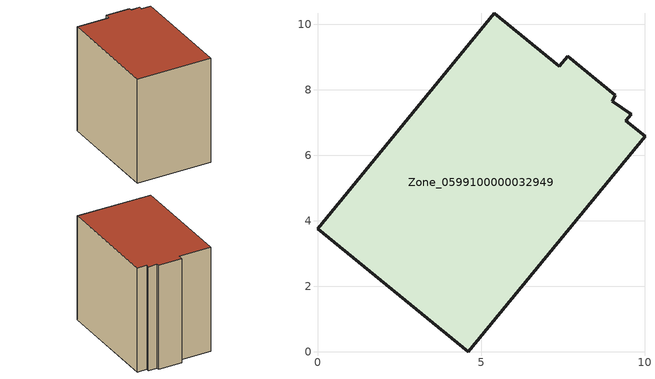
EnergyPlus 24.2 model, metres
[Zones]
Zone_0599100000032949
 floor ground (C_G): 7.65,9.03 9.11,7.84 9.01,7.65 9.59,7.26 9.42,7.06 10.01,6.58 4.61,0 0,3.76 5.4,10.34 7.39,8.72 z0
 wall outside (C_F): 7.39,8.72 5.4,10.34 0,3.76 4.61,0 10.01,6.58 9.42,7.06 9.59,7.26 9.01,7.65 9.11,7.84 7.65,9.03 7.39,8.72 z0:8.38
 roof outside (C_R): 9.11,7.84 7.65,9.03 7.39,8.72 5.4,10.34 0,3.76 4.61,0 10.01,6.58 9.42,7.06 9.59,7.26 9.01,7.65 z8.38
[BUILDING]
Pand.0599100000032949: North Axis=0; Terrain=City; Loads Convergence Tolerance Value=0.04; Temperature Convergence Tolerance Value=0.4; Solar Distribution=FullExterior; Maximum Number of Warmup Days=25; Minimum Number of Warmup Days=1
[Site:Location]
Rotterdam.The.Hague.AP_ZH_NLD Design_Conditions: Latitude=51.96; Longitude=4.45; Time Zone=1; Elevation=-4.5
[SITE:GROUNDTEMPERATURE:BUILDINGSURFACE]
18, 18, 18, 18, 18, 18, 18, 18, 18, 18, 18, 18
[MATERIAL] Thermal Absorptance=0.9; Solar Absorptance=0.7; Visible Absorptance=0.7
Name | Roughness | Thickness | Conductivity | Density | Specific Heat
G.TI.1946-1964 | MediumSmooth | 0.15 | 1 | 540 | 1210
F.TI.1946-1964 | Rough | 0.3 | 0.857143 | 1920 | 840
R.TI.1946-1964 | MediumRough | 0.2 | 0.277778 | 1500 | 1000
[CONSTRUCTION]
C_G: G.TI.1946-1964
C_F: F.TI.1946-1964
C_R: R.TI.1946-1964
[ZONE]
Zone_0599100000032949: Type=1; Multiplier=1; Ceiling Height=Autocalculate; Volume=Autocalculate; Floor Area=autocalculate; Part of Total Floor Area=Yes
[ZONEINFILTRATION:DESIGNFLOWRATE]
Infil_Zone_0599100000032949: Zone or ZoneList or Space or SpaceList=Zone_0599100000032949; Schedule=AlwaysOn; Design Flow Rate Calculation Method=Flow/Area; Flow Rate per Floor Area=0.003; Constant Term Coefficient=1; Temperature Term Coefficient=0; Velocity Term Coefficient=0; Velocity Squared Term Coefficient=0
[HVACTEMPLATE:ZONE:IDEALLOADSAIRSYSTEM]
Zone_0599100000032949: Maximum Heating Supply Air Temperature=50; Minimum Cooling Supply Air Temperature=13; Maximum Heating Supply Air Humidity Ratio=0.0156; Minimum Cooling Supply Air Humidity Ratio=0.0077; Heating Limit=NoLimit; Cooling Limit=NoLimit; Dehumidification Control Type=ConstantSensibleHeatRatio; Cooling Sensible Heat Ratio=0.7; Dehumidification Setpoint=60; Humidification Control Type=None; Humidification Setpoint=30; Outdoor Air Method=None; Outdoor Air Flow Rate per Person=0.00944; Outdoor Air Flow Rate per Zone Floor Area=0; Outdoor Air Flow Rate per Zone=0; Demand Controlled Ventilation Type=None; Outdoor Air Economizer Type=NoEconomizer; Heat Recovery Type=None; Sensible Heat Recovery Effectiveness=0.7; Latent Heat Recovery Effectiveness=0.65
[ZONECONTROL:THERMOSTAT]
ThermostatControl_Zone_0599100000032949: Zone or ZoneList=Zone_0599100000032949; Control Type Schedule=DualSetpointControlType; Control 1=Thermostat_Zone_0599100000032949; Temperature Difference Between Cutout And Setpoint=0
[THERMOSTATSETPOINT:DUALSETPOINT]
Thermostat_Zone_0599100000032949: Heating Setpoint Temperature Schedule=HeatingSetpoint_Zone_0599100000032949; Cooling Setpoint Temperature Schedule=CoolingSetpoint_Zone_0599100000032949
[SCHEDULE:COMPACT]
HeatingSetpoint_Zone_0599100000032949: Through: 12/31, For: AllDays, Until: 24:00, 21
CoolingSetpoint_Zone_0599100000032949: Through: 12/31, For: AllDays, Until: 24:00, 24
DualSetpointControlType: Through: 12/31, For: AllDays, Until: 24:00, 4
AlwaysOn: Through: 12/31, For: AllDays, Until: 24:00, 1
